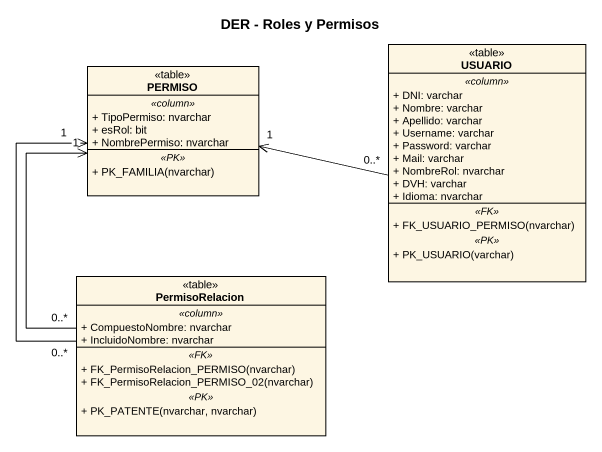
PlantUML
@startuml
title DER - Roles y Permisos
hide circle
hide empty members
skinparam classAttributeIconSize 0
class PERMISO <<table>> {
  .. <<column>> ..
  + TipoPermiso: nvarchar
  + esRol: bit
  + NombrePermiso: nvarchar
  .. <<PK>> ..
  + PK_FAMILIA(nvarchar)
}
class USUARIO <<table>> {
  .. <<column>> ..
  + DNI: varchar
  + Nombre: varchar
  + Apellido: varchar
  + Username: varchar
  + Password: varchar
  + Mail: varchar
  + NombreRol: nvarchar
  + DVH: varchar
  + Idioma: nvarchar
  .. <<FK>> ..
  + FK_USUARIO_PERMISO(nvarchar)
  .. <<PK>> ..
  + PK_USUARIO(varchar)
}
class PermisoRelacion <<table>> {
  .. <<column>> ..
  + CompuestoNombre: nvarchar
  + IncluidoNombre: nvarchar
  .. <<FK>> ..
  + FK_PermisoRelacion_PERMISO(nvarchar)
  + FK_PermisoRelacion_PERMISO_02(nvarchar)
  .. <<PK>> ..
  + PK_PATENTE(nvarchar, nvarchar)
}
USUARIO "0..*" -left-> "1" PERMISO
PermisoRelacion "0..*" -up-> "1" PERMISO
PermisoRelacion "0..*" -up-> "1" PERMISO
@enduml
